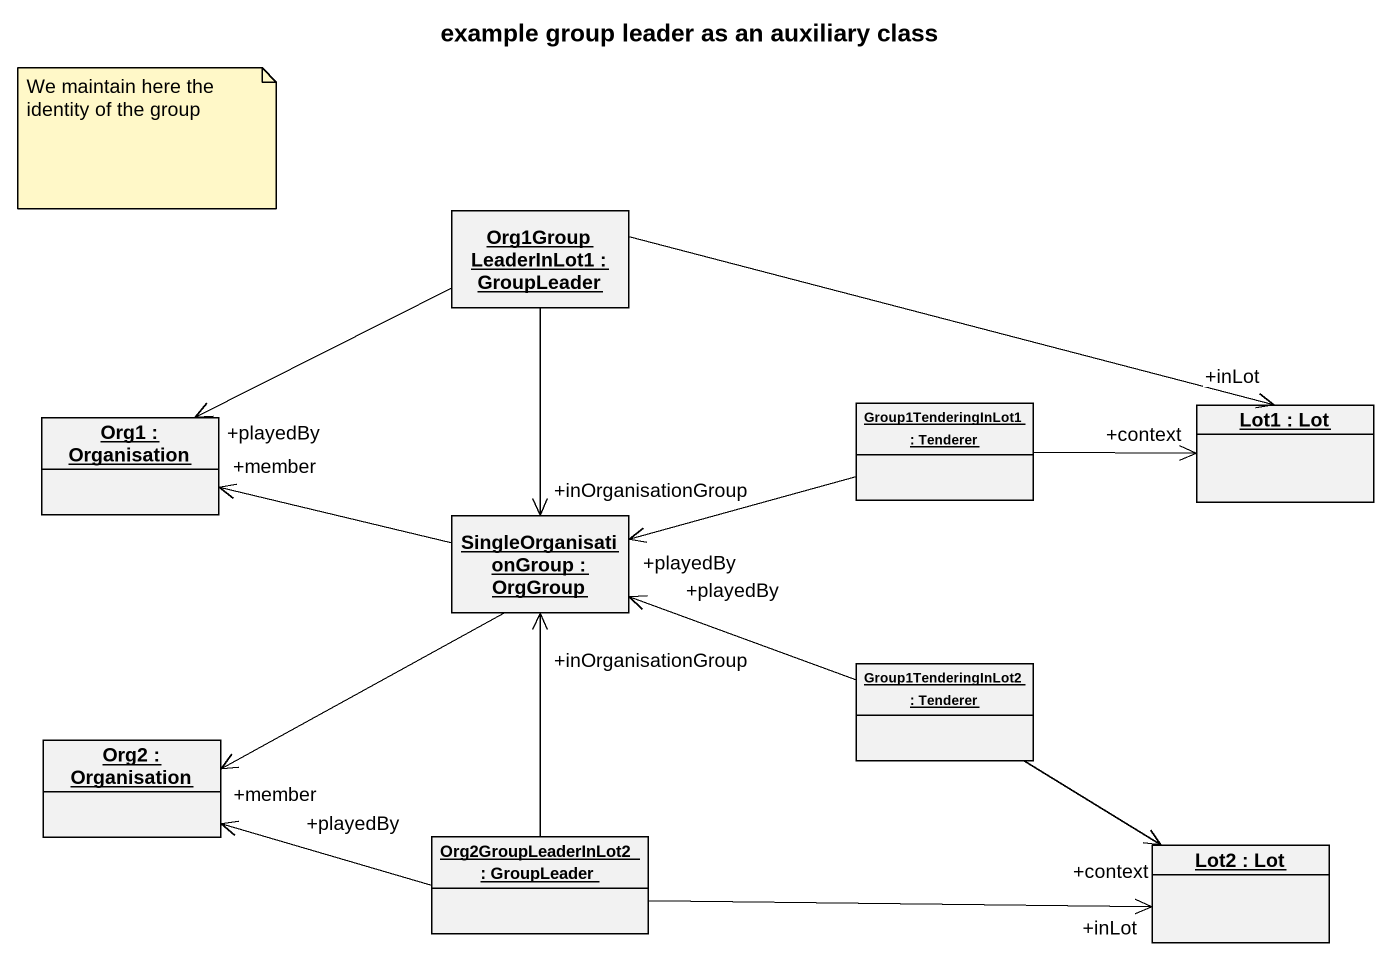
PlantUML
@startuml
title example group leader as an auxiliary class
hide circle
hide empty members
object "Org1GroupLeaderInLot1 : GroupLeader" as Org1GroupLeaderInLot1
object "Org1 : Organisation" as Org1
object "Group1TenderingInLot1 : Tenderer" as Group1TenderingInLot1
object "Lot1 : Lot" as Lot1
object "SingleOrganisationGroup : OrgGroup" as SingleOrganisationGroup
object "Group1TenderingInLot2 : Tenderer" as Group1TenderingInLot2
object "Org2 : Organisation" as Org2
object "Org2GroupLeaderInLot2 : GroupLeader" as Org2GroupLeaderInLot2
object "Lot2 : Lot" as Lot2
Org1GroupLeaderInLot1 -left-> "+playedBy" Org1
Org1GroupLeaderInLot1 -right-> "+inLot" Lot1
Org1GroupLeaderInLot1 --> "+inOrganisationGroup" SingleOrganisationGroup
Group1TenderingInLot1 -right-> "+context" Lot1
Group1TenderingInLot1 -left-> "+playedBy" SingleOrganisationGroup
SingleOrganisationGroup -left-> "+member" Org1
SingleOrganisationGroup -left-> "+member" Org2
Group1TenderingInLot2 -left-> "+playedBy" SingleOrganisationGroup
Group1TenderingInLot2 --> "+context" Lot2
Org2GroupLeaderInLot2 -up-> "+inOrganisationGroup" SingleOrganisationGroup
Org2GroupLeaderInLot2 -left-> "+playedBy" Org2
Org2GroupLeaderInLot2 -right-> "+inLot" Lot2
note as N1
  We maintain here the identity of the group
end note
@enduml
